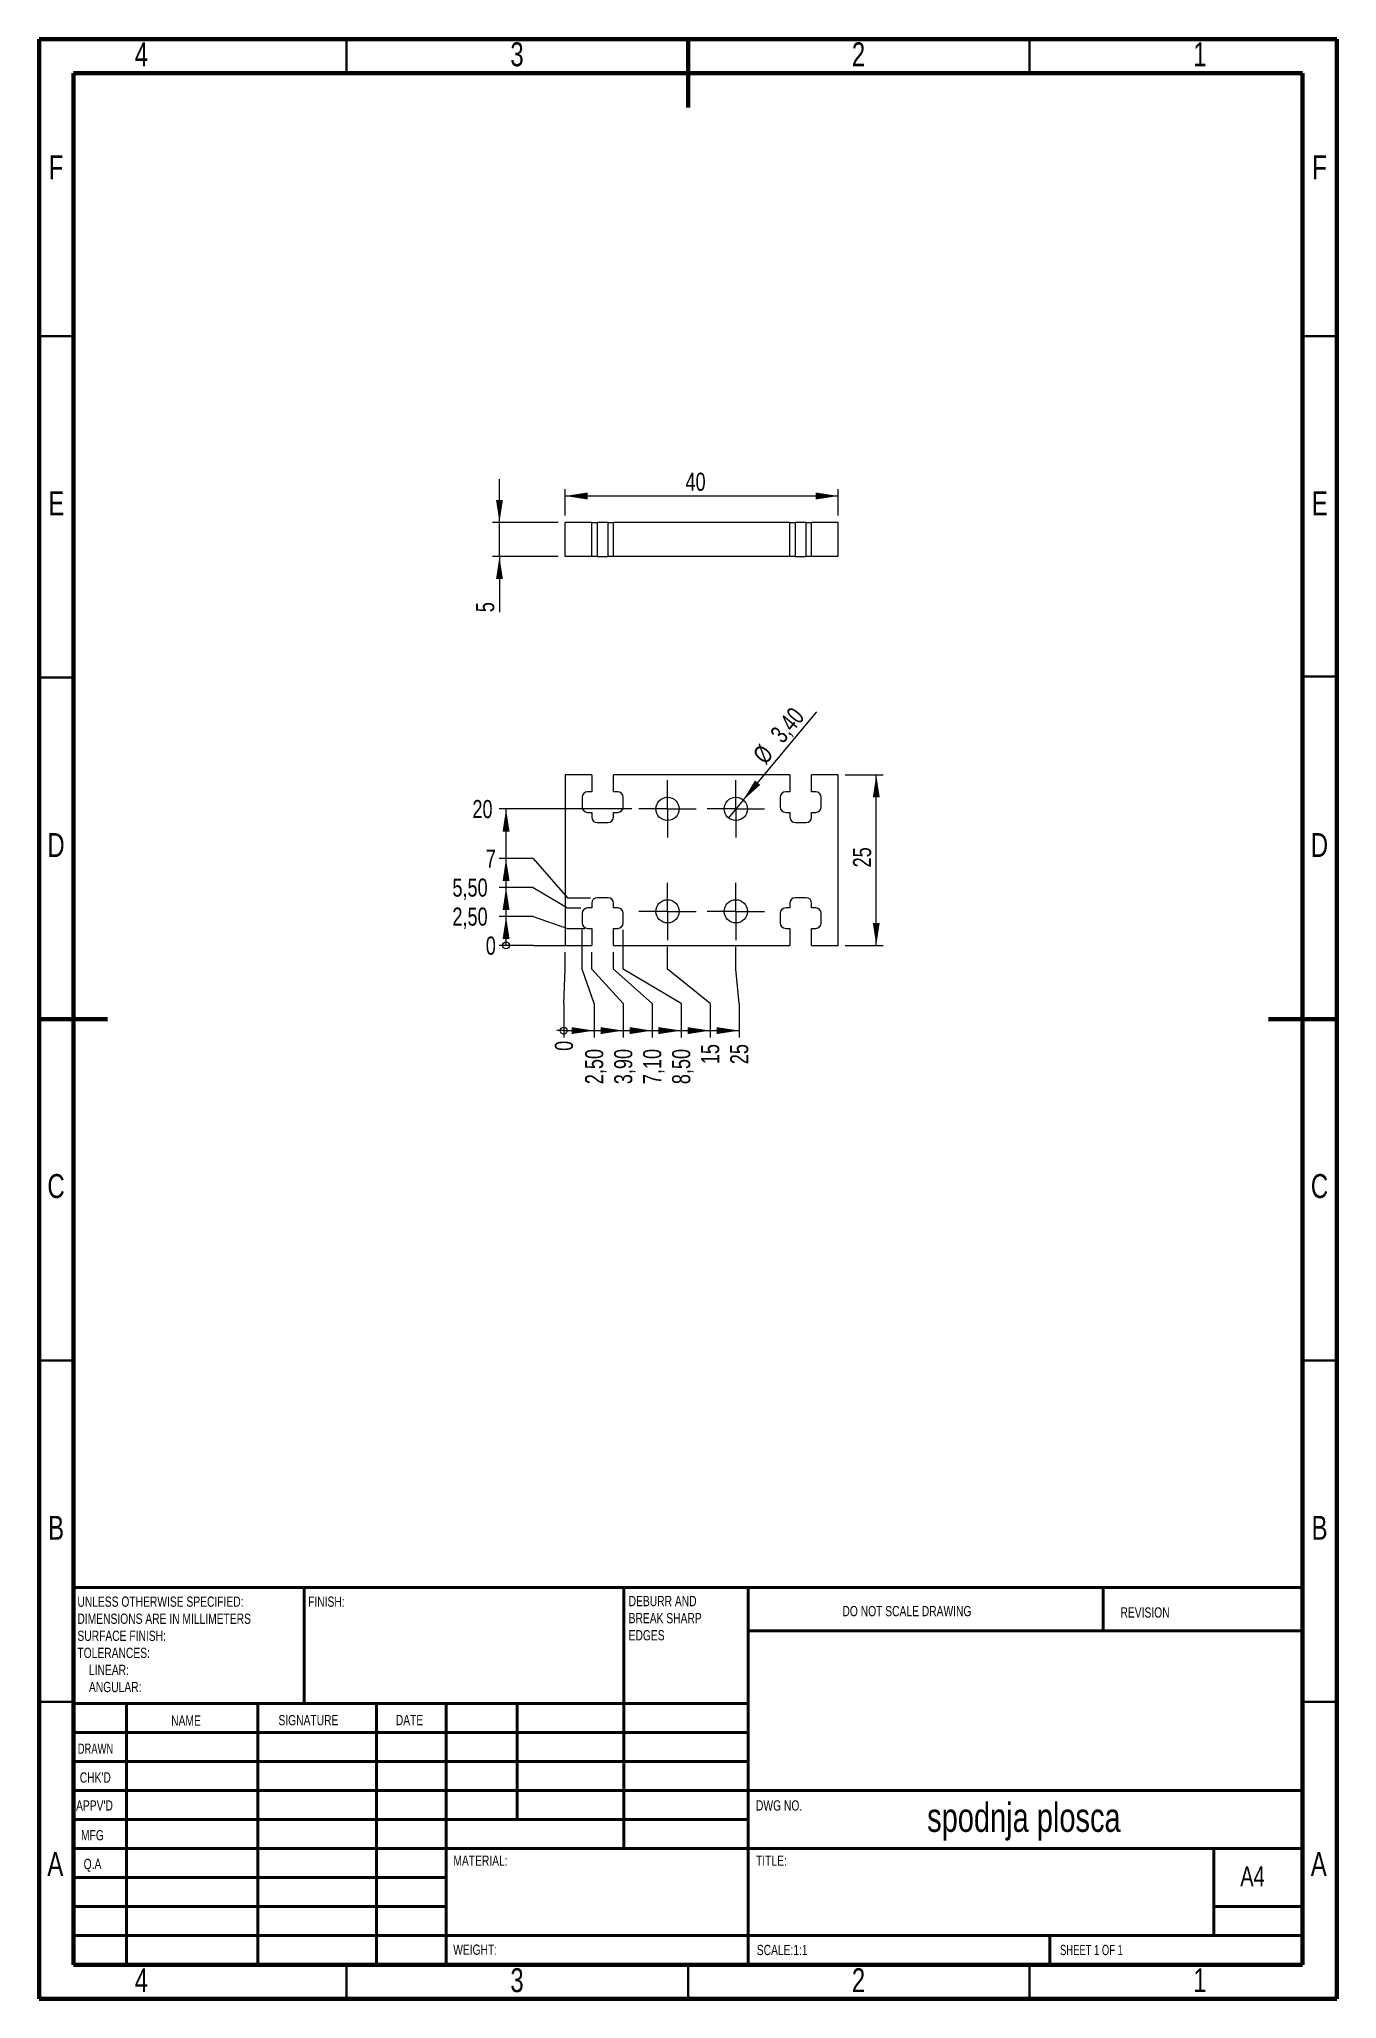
# Model space of a CAD drawing. Header units: millimetres. Extents: x 15 to 205, y 5 to 292.
import ezdxf

# ---------------------------------------------------------------- set-up
doc = ezdxf.new("R2010")
doc.units = ezdxf.units.MM
doc.styles.add('SLDTEXTSTYLE0', font='TXT', dxfattribs={"width": 0.75})
doc.styles.add('SLDTEXTSTYLE1', font='TXT', dxfattribs={"width": 0.686449})
doc.styles.add('SLDTEXTSTYLE2', font='TXT', dxfattribs={"width": 0.6875})
doc.dimstyles.new('SLDDIMSTYLE0', dxfattribs={"dimtxt": 2.645833, "dimasz": 0.338667, "dimexe": 0, "dimexo": 0.0625, "dimgap": 0.661458, "dimtad": 0, "dimtih": 1, "dimtoh": 1, "dimdec": 0, "dimrnd": 1e-09, "dimdsep": 46, "dimtxsty": 'SLDTEXTSTYLE0', "dimblk1": 'ORIGIN', "dimblk2": 'ORIGIN', "dimsah": 1, "dimcen": 0.09, "dimadec": 0, "dimazin": 2, "dimtfac": 1, "dimtdec": 0, "dimtofl": 0, "dimtmove": 0, "dimatfit": 3, "dimldrblk": 'ORIGIN', "dimfxl": 1, "dimfrac": 2, "dimtolj": 1, "dimtzin": 12, "dimarcsym": 0})
doc.dimstyles.new('SLDDIMSTYLE1', dxfattribs={"dimtxt": 2.645833, "dimasz": 3.302, "dimexe": 0, "dimexo": 0.0625, "dimgap": 0.661458, "dimtad": 0, "dimtih": 1, "dimtoh": 1, "dimrnd": 1e-09, "dimzin": 12, "dimdsep": 46, "dimtxsty": 'SLDTEXTSTYLE0', "dimsah": 1, "dimcen": 0.09, "dimadec": 0, "dimazin": 3, "dimtfac": 1, "dimtofl": 0, "dimtmove": 0, "dimatfit": 3, "dimfxl": 1, "dimfrac": 2, "dimtolj": 1, "dimtzin": 12, "dimarcsym": 0})
doc.dimstyles.new('SLDDIMSTYLE2', dxfattribs={"dimtxt": 2.645833, "dimasz": 3.302, "dimexe": 0, "dimexo": 0.0625, "dimgap": 0.661458, "dimtad": 1, "dimrnd": 1e-09, "dimzin": 12, "dimdsep": 46, "dimtxsty": 'SLDTEXTSTYLE0', "dimsah": 1, "dimcen": 0.09, "dimadec": 0, "dimazin": 3, "dimtfac": 1, "dimtofl": 0, "dimtmove": 0, "dimatfit": 3, "dimfxl": 1, "dimfrac": 2, "dimtolj": 1, "dimtzin": 12, "dimarcsym": 0})
doc.dimstyles.new('SLDDIMSTYLE3', dxfattribs={"dimtxt": 2.645833, "dimasz": 3.302, "dimexe": 0, "dimexo": 0.0625, "dimgap": 0.661458, "dimtad": 1, "dimrnd": 1e-09, "dimzin": 12, "dimdsep": 46, "dimtxsty": 'SLDTEXTSTYLE0', "dimblk1": 'NONE', "dimsah": 1, "dimcen": 0, "dimadec": 0, "dimazin": 3, "dimtfac": 1, "dimtmove": 0, "dimatfit": 3, "dimldrblk": 'NONE', "dimfxl": 1, "dimfrac": 2, "dimtolj": 1, "dimtzin": 12, "dimarcsym": 0})
doc.dimstyles.new('SLDDIMSTYLE4', dxfattribs={"dimtxt": 2.645833, "dimasz": 3.302, "dimexe": 0, "dimexo": 0.0625, "dimgap": 0.661458, "dimtad": 1, "dimrnd": 1e-09, "dimzin": 12, "dimdsep": 46, "dimtxsty": 'SLDTEXTSTYLE0', "dimsah": 1, "dimcen": 0.09, "dimadec": 0, "dimazin": 3, "dimtfac": 1, "dimtmove": 0, "dimatfit": 0, "dimfxl": 1, "dimfrac": 2, "dimtolj": 1, "dimtzin": 12, "dimarcsym": 0})

# ---------------------------------------------------------------- blocks, each defined once
blk = doc.blocks.new('SW_NOTE_0')
at = {"color": 0, "linetype": 'Continuous', "lineweight": 0, "char_height": 1.5, "attachment_point": 1, "style": 'SLDTEXTSTYLE0'}
for s, insert in [('UNLESS OTHERWISE SPECIFIED:', (0, 1.93)), ('DIMENSIONS ARE IN MILLIMETERS', (0, -0.57)), ('TOLERANCES:', (0, -5.57)), ('SURFACE FINISH:', (0, -3.07)), ('LINEAR:', (1.69, -8.07)), ('ANGULAR:', (1.69, -10.57))]:
    blk.add_mtext(s, dxfattribs=dict(at, insert=insert))
blk = doc.blocks.new('SW_NOTE_1')
at = {"color": 0, "linetype": 'Continuous', "lineweight": 0, "char_height": 1.5, "attachment_point": 1, "style": 'SLDTEXTSTYLE0'}
for s, insert in [('DEBURR AND', (0, 1.93)), ('BREAK SHARP', (0, -0.57)), ('EDGES', (0, -3.07))]:
    blk.add_mtext(s, dxfattribs=dict(at, insert=insert))
blk = doc.blocks.new('_ORIGIN')
at = {"color": 0, "linetype": 'ByBlock', "lineweight": -2}
blk.add_line((0, 0), (-1, 0), dxfattribs=at)
blk.add_circle((0, 0), 0.5, dxfattribs=at)
blk = doc.blocks.new('_D')
at = {"color": 7, "linetype": 'Continuous', "lineweight": 0}
for p, q in [((92, 155.79), (92, 158.27)), ((91.81, 150.79), (92, 155.79)), ((91.81, 150.79), (91.81, 145.79))]:
    blk.add_line(p, q, dxfattribs=at)
at = {"color": 7, "linetype": 'Continuous', "lineweight": 0, "xscale": 1.016, "yscale": 1.016}
blk.add_blockref('_ORIGIN', (91.81, 146.8, 0.1), dxfattribs=at)
at = {"color": 7, "linetype": 'Continuous', "lineweight": 0, "insert": (90.5, 143.83), "char_height": 2.65, "attachment_point": 1, "rotation": 90, "style": 'SLDTEXTSTYLE0'}
blk.add_mtext('0', dxfattribs=at)
blk = doc.blocks.new('_D_1')
at = {"color": 7, "linetype": 'Continuous', "lineweight": 0}
for p, q in [((94.5, 155.79), (94.5, 161.57)), ((96.25, 150.79), (94.5, 155.79)), ((96.25, 150.79), (96.25, 145.79)), ((91.81, 146.8), (96.25, 146.8))]:
    blk.add_line(p, q, dxfattribs=at)
blk.add_solid([(96.25, 146.8), (92.95, 147.31), (92.95, 146.29)], dxfattribs=at)
at = {"color": 7, "linetype": 'Continuous', "lineweight": 0, "insert": (94.94, 138.95), "char_height": 2.646, "attachment_point": 1, "rotation": 90, "style": 'SLDTEXTSTYLE0'}
blk.add_mtext('2,50', dxfattribs=at)
blk = doc.blocks.new('_D_2')
at = {"color": 7, "linetype": 'Continuous', "lineweight": 0}
for p, q in [((95.9, 155.79), (95.9, 158.27)), ((100.49, 150.79), (95.9, 155.79)), ((100.49, 150.79), (100.49, 145.79)), ((96.25, 146.8), (100.49, 146.8))]:
    blk.add_line(p, q, dxfattribs=at)
blk.add_solid([(100.49, 146.8), (97.19, 147.31), (97.19, 146.29)], dxfattribs=at)
at = {"color": 7, "linetype": 'Continuous', "lineweight": 0, "insert": (99.19, 138.95), "char_height": 2.646, "attachment_point": 1, "rotation": 90, "style": 'SLDTEXTSTYLE0'}
blk.add_mtext('3,90', dxfattribs=at)
blk = doc.blocks.new('_D_3')
at = {"color": 7, "linetype": 'Continuous', "lineweight": 0}
for p, q in [((99.1, 155.79), (99.1, 158.27)), ((104.74, 150.79), (99.1, 155.79)), ((104.74, 150.79), (104.74, 145.79)), ((100.49, 146.8), (104.74, 146.8))]:
    blk.add_line(p, q, dxfattribs=at)
blk.add_solid([(104.74, 146.8), (101.44, 147.31), (101.44, 146.29)], dxfattribs=at)
at = {"color": 7, "linetype": 'Continuous', "lineweight": 0, "insert": (103.43, 138.95), "char_height": 2.646, "attachment_point": 1, "rotation": 90, "style": 'SLDTEXTSTYLE0'}
blk.add_mtext('7,10', dxfattribs=at)
blk = doc.blocks.new('_D_4')
at = {"color": 7, "linetype": 'Continuous', "lineweight": 0}
for p, q in [((100.5, 155.79), (100.5, 161.57)), ((108.99, 150.79), (100.5, 155.79)), ((108.99, 150.79), (108.99, 145.79)), ((104.74, 146.8), (108.99, 146.8))]:
    blk.add_line(p, q, dxfattribs=at)
blk.add_solid([(108.99, 146.8), (105.68, 147.31), (105.68, 146.29)], dxfattribs=at)
at = {"color": 7, "linetype": 'Continuous', "lineweight": 0, "insert": (107.68, 138.95), "char_height": 2.646, "attachment_point": 1, "rotation": 90, "style": 'SLDTEXTSTYLE0'}
blk.add_mtext('8,50', dxfattribs=at)
blk = doc.blocks.new('_D_5')
at = {"color": 7, "linetype": 'Continuous', "lineweight": 0}
for p, q in [((107, 155.79), (107, 159.07)), ((113.23, 150.79), (107, 155.79)), ((113.23, 150.79), (113.23, 145.79)), ((108.99, 146.8), (113.23, 146.8))]:
    blk.add_line(p, q, dxfattribs=at)
blk.add_solid([(113.23, 146.8), (109.93, 147.31), (109.93, 146.29)], dxfattribs=at)
at = {"color": 7, "linetype": 'Continuous', "lineweight": 0, "insert": (111.92, 141.88), "char_height": 2.646, "attachment_point": 1, "rotation": 90, "style": 'SLDTEXTSTYLE0'}
blk.add_mtext('15', dxfattribs=at)
blk = doc.blocks.new('_D_6')
at = {"color": 7, "linetype": 'Continuous', "lineweight": 0}
for p, q in [((117, 155.79), (117, 159.07)), ((117.48, 150.79), (117, 155.79)), ((117.48, 150.79), (117.48, 145.79)), ((113.23, 146.8), (117.48, 146.8))]:
    blk.add_line(p, q, dxfattribs=at)
blk.add_solid([(117.48, 146.8), (114.18, 147.31), (114.18, 146.29)], dxfattribs=at)
at = {"color": 7, "linetype": 'Continuous', "lineweight": 0, "insert": (116.17, 141.88), "char_height": 2.646, "attachment_point": 1, "rotation": 90, "style": 'SLDTEXTSTYLE0'}
blk.add_mtext('25', dxfattribs=at)
blk = doc.blocks.new('_D_7')
at = {"color": 7, "linetype": 'Continuous', "lineweight": 0}
for q in [(82.34, 159.27), (92, 159.27)]:
    blk.add_line((87.34, 159.27), q, dxfattribs=at)
at = {"color": 7, "linetype": 'Continuous', "lineweight": 0, "xscale": 1.016, "yscale": 1.016}
blk.add_blockref('_ORIGIN', (83.36, 159.27, 0.1), dxfattribs=at)
at = {"color": 7, "linetype": 'Continuous', "lineweight": 0, "insert": (80.39, 160.57), "char_height": 2.65, "attachment_point": 1, "style": 'SLDTEXTSTYLE0'}
blk.add_mtext('0', dxfattribs=at)
blk = doc.blocks.new('_D_8')
at = {"color": 7, "linetype": 'Continuous', "lineweight": 0}
for p, q in [((87.34, 163.51), (82.34, 163.51)), ((83.36, 159.27), (83.36, 163.51)), ((87.34, 163.51), (92.34, 161.77)), ((92.34, 161.77), (94.9, 161.77))]:
    blk.add_line(p, q, dxfattribs=at)
blk.add_solid([(83.36, 163.51), (82.85, 160.21), (83.87, 160.21)], dxfattribs=at)
at = {"color": 7, "linetype": 'Continuous', "lineweight": 0, "insert": (75.5, 164.82), "char_height": 2.646, "attachment_point": 1, "style": 'SLDTEXTSTYLE0'}
blk.add_mtext('2,50', dxfattribs=at)
blk = doc.blocks.new('_D_9')
at = {"color": 7, "linetype": 'Continuous', "lineweight": 0}
for p, q in [((87.34, 167.76), (82.34, 167.76)), ((83.36, 163.51), (83.36, 167.76)), ((87.34, 167.76), (92.34, 164.77)), ((92.34, 164.77), (94.3, 164.77))]:
    blk.add_line(p, q, dxfattribs=at)
blk.add_solid([(83.36, 167.76), (82.85, 164.46), (83.87, 164.46)], dxfattribs=at)
at = {"color": 7, "linetype": 'Continuous', "lineweight": 0, "insert": (75.5, 169.07), "char_height": 2.646, "attachment_point": 1, "style": 'SLDTEXTSTYLE0'}
blk.add_mtext('5,50', dxfattribs=at)
blk = doc.blocks.new('_D_10')
at = {"color": 7, "linetype": 'Continuous', "lineweight": 0}
for p, q in [((87.34, 172), (82.34, 172)), ((83.36, 167.76), (83.36, 172)), ((87.34, 172), (92.34, 166.27)), ((92.34, 166.27), (95.7, 166.27))]:
    blk.add_line(p, q, dxfattribs=at)
blk.add_solid([(83.36, 172), (82.85, 168.7), (83.87, 168.7)], dxfattribs=at)
at = {"color": 7, "linetype": 'Continuous', "lineweight": 0, "insert": (80.39, 173.31), "char_height": 2.65, "attachment_point": 1, "style": 'SLDTEXTSTYLE0'}
blk.add_mtext('7', dxfattribs=at)
blk = doc.blocks.new('_D_11')
at = {"color": 7, "linetype": 'Continuous', "lineweight": 0}
for p, q in [((101.8, 179.27), (82.34, 179.27)), ((83.36, 172), (83.36, 179.27))]:
    blk.add_line(p, q, dxfattribs=at)
blk.add_solid([(83.36, 179.27), (82.85, 175.96), (83.87, 175.96)], dxfattribs=at)
at = {"color": 7, "linetype": 'Continuous', "lineweight": 0, "insert": (78.43, 180.57), "char_height": 2.646, "attachment_point": 1, "style": 'SLDTEXTSTYLE0'}
blk.add_mtext('20', dxfattribs=at)
blk = doc.blocks.new('_D_12')
at = {"color": 7, "linetype": 'Continuous', "lineweight": 0}
for p, q in [((133, 184.27), (138.57, 184.27)), ((137.57, 159.27), (137.57, 184.27)), ((133, 159.27), (138.57, 159.27))]:
    blk.add_line(p, q, dxfattribs=at)
for points in [[(137.57, 184.27), (137.06, 180.96), (138.07, 180.96)], [(137.57, 159.27), (138.07, 162.57), (137.06, 162.57)]]:
    blk.add_solid(points, dxfattribs=at)
at = {"color": 7, "linetype": 'Continuous', "lineweight": 0, "insert": (134.16, 170.7), "char_height": 2.646, "attachment_point": 1, "rotation": 90, "style": 'SLDTEXTSTYLE0'}
blk.add_mtext('25', dxfattribs=at)
blk = doc.blocks.new('_D_13')
at = {"color": 7, "linetype": 'Continuous', "lineweight": 0}
for q in [(128.84, 193.5), (115.92, 177.96)]:
    blk.add_line((118.09, 180.57), q, dxfattribs=at)
blk.add_solid([(118.09, 180.57), (120.59, 182.79), (119.81, 183.44)], dxfattribs=at)
at = {"color": 7, "linetype": 'Continuous', "lineweight": 0, "char_height": 2.646, "attachment_point": 1, "rotation": 50.2695, "style": 'SLDTEXTSTYLE0'}
for s, insert in [('3,40', (121.86, 190.41)), ('%%c', (119.31, 187.33))]:
    blk.add_mtext(s, dxfattribs=dict(at, insert=insert))
blk = doc.blocks.new('_NONE')
blk = doc.blocks.new('SW_CENTERMARKSYMBOL_0')
at = {"color": 0, "linetype": 'Continuous', "lineweight": 0}
for p, q in [((0, 2.5), (0, 4.2)), ((-2.5, 0), (-4.2, 0)), ((0, 0), (-2.5, 0)), ((0, 0), (0, 2.5)), ((0, 0), (0, -2.5)), ((0, 0), (2.5, 0)), ((2.5, 0), (4.2, 0)), ((0, -2.5), (0, -4.2))]:
    blk.add_line(p, q, dxfattribs=at)
blk = doc.blocks.new('SW_CENTERMARKSYMBOL_1')
at = {"color": 0, "linetype": 'Continuous', "lineweight": 0}
for p, q in [((0, 2.5), (0, 4.2)), ((-2.5, 0), (-4.2, 0)), ((0, 0), (-2.5, 0)), ((0, 0), (0, 2.5)), ((0, 0), (0, -2.5)), ((0, 0), (2.5, 0)), ((2.5, 0), (4.2, 0)), ((0, -2.5), (0, -4.2))]:
    blk.add_line(p, q, dxfattribs=at)
blk = doc.blocks.new('SW_CENTERMARKSYMBOL_2')
at = {"color": 0, "linetype": 'Continuous', "lineweight": 0}
for p, q in [((0, 2.5), (0, 4.2)), ((-2.5, 0), (-4.2, 0)), ((0, 0), (-2.5, 0)), ((0, 0), (0, 2.5)), ((0, 0), (0, -2.5)), ((0, 0), (2.5, 0)), ((2.5, 0), (4.2, 0)), ((0, -2.5), (0, -4.2))]:
    blk.add_line(p, q, dxfattribs=at)
blk = doc.blocks.new('SW_CENTERMARKSYMBOL_3')
at = {"color": 0, "linetype": 'Continuous', "lineweight": 0}
for p, q in [((0, 2.5), (0, 4.2)), ((-2.5, 0), (-4.2, 0)), ((0, 0), (-2.5, 0)), ((0, 0), (0, 2.5)), ((0, 0), (0, -2.5)), ((0, 0), (2.5, 0)), ((2.5, 0), (4.2, 0)), ((0, -2.5), (0, -4.2))]:
    blk.add_line(p, q, dxfattribs=at)
blk = doc.blocks.new('_D_14')
at = {"color": 7, "linetype": 'Continuous', "lineweight": 0}
for p, q in [((92, 222.23), (92, 226.1)), ((92, 225.1), (132, 225.1)), ((132, 222.23), (132, 226.1))]:
    blk.add_line(p, q, dxfattribs=at)
for points in [[(92, 225.1), (95.3, 224.59), (95.3, 225.61)], [(132, 225.1), (128.7, 225.61), (128.7, 224.59)]]:
    blk.add_solid(points, dxfattribs=at)
at = {"color": 7, "linetype": 'Continuous', "lineweight": 0, "insert": (109.63, 228.51), "char_height": 2.646, "attachment_point": 1, "style": 'SLDTEXTSTYLE0'}
blk.add_mtext('40', dxfattribs=at)
blk = doc.blocks.new('_D_15')
at = {"color": 7, "linetype": 'Continuous', "lineweight": 0}
for p, q in [((82.39, 221.23), (82.39, 227.58)), ((91, 221.23), (81.39, 221.23)), ((82.39, 216.23), (82.39, 221.23)), ((91, 216.23), (81.39, 216.23)), ((82.39, 216.23), (82.39, 208.08))]:
    blk.add_line(p, q, dxfattribs=at)
for points in [[(82.39, 221.23), (82.9, 224.53), (81.89, 224.53)], [(82.39, 216.23), (81.89, 212.93), (82.9, 212.93)]]:
    blk.add_solid(points, dxfattribs=at)
at = {"color": 7, "linetype": 'Continuous', "lineweight": 0, "insert": (78.98, 208.08), "char_height": 2.65, "attachment_point": 1, "rotation": 90, "style": 'SLDTEXTSTYLE0'}
blk.add_mtext('5', dxfattribs=at)

msp = doc.modelspace()

# ---------------------------------------------------------------- linework, layer by layer
at = {"color": 7, "linetype": 'Continuous', "lineweight": 60}
for p, q in [((205, 292), (15, 292)), ((15, 292), (15, 5)), ((110, 282), (110, 292)), ((205, 5), (205, 292)), ((20, 287), (200, 287)), ((20, 10), (20, 287)), ((200, 287), (200, 10)), ((15, 148.5), (25, 148.5)), ((195, 148.5), (205, 148.5)), ((20, 10), (200, 10)), ((15, 5), (205, 5))]:
    msp.add_line(p, q, dxfattribs=at)
at = {"color": 7, "linetype": 'Continuous', "lineweight": 30}
for p, q in [((60, 287), (60, 292)), ((160, 287), (160, 292)), ((20, 248.5), (15, 248.5)), ((200, 248.5), (205, 248.5)), ((20, 198.5), (15, 198.5)), ((200, 198.651), (205, 198.651)), ((20, 98.5), (15, 98.5)), ((200, 98.5), (205, 98.5)), ((20, 48.5), (15, 48.5)), ((200, 48.5), (205, 48.5)), ((60, 10), (60, 5)), ((110, 10), (110, 5)), ((160, 10), (160, 5))]:
    msp.add_line(p, q, dxfattribs=at)
at = {"color": 7, "linetype": 'Continuous', "lineweight": 15}
for p, q in [((92.002, 216.232), (92.002, 221.232)), ((95.902, 221.232), (92.002, 221.232)), ((95.902, 216.232), (95.902, 221.232)), ((95.902, 221.232), (96.702, 221.232)), ((96.702, 221.232), (96.702, 216.232)), ((98.302, 221.232), (96.702, 221.232)), ((98.302, 216.232), (98.302, 221.232)), ((98.302, 221.232), (99.102, 221.232)), ((99.102, 216.232), (99.102, 221.232)), ((124.902, 221.232), (99.102, 221.232)), ((124.902, 216.232), (124.902, 221.232)), ((124.902, 221.232), (125.702, 221.232)), ((125.702, 221.232), (125.702, 216.232)), ((127.302, 221.232), (125.702, 221.232)), ((127.302, 216.232), (127.302, 221.232)), ((127.302, 221.232), (128.102, 221.232)), ((128.102, 216.232), (128.102, 221.232)), ((132.002, 221.232), (128.102, 221.232)), ((132.002, 216.232), (132.002, 221.232)), ((95.902, 216.232), (92.002, 216.232)), ((96.702, 216.232), (95.902, 216.232)), ((96.702, 216.232), (98.302, 216.232)), ((99.102, 216.232), (98.302, 216.232)), ((124.902, 216.232), (99.102, 216.232)), ((125.702, 216.232), (124.902, 216.232)), ((125.702, 216.232), (127.302, 216.232)), ((128.102, 216.232), (127.302, 216.232)), ((132.002, 216.232), (128.102, 216.232)), ((95.902, 184.265), (92.002, 184.265)), ((92.002, 184.265), (92.002, 159.265)), ((95.902, 184.265), (95.902, 181.765)), ((99.102, 181.765), (99.102, 184.265)), ((124.902, 184.265), (99.102, 184.265)), ((124.902, 184.265), (124.902, 181.765)), ((128.102, 181.765), (128.102, 184.265)), ((132.002, 184.265), (128.102, 184.265)), ((132.002, 159.265), (132.002, 184.265)), ((94.502, 180.965), (94.502, 179.565)), ((95.902, 181.765), (95.302, 181.765)), ((99.702, 181.765), (99.102, 181.765)), ((100.502, 179.565), (100.502, 180.965)), ((123.502, 180.965), (123.502, 179.565)), ((124.902, 181.765), (124.302, 181.765)), ((128.702, 181.765), (128.102, 181.765)), ((129.502, 179.565), (129.502, 180.965)), ((95.302, 178.765), (95.902, 178.765)), ((95.902, 178.765), (95.902, 178.065)), ((99.102, 178.065), (99.102, 178.765)), ((99.102, 178.765), (99.702, 178.765)), ((124.302, 178.765), (124.902, 178.765)), ((124.902, 178.765), (124.902, 178.065)), ((128.102, 178.065), (128.102, 178.765)), ((128.102, 178.765), (128.702, 178.765)), ((96.702, 177.265), (98.302, 177.265)), ((125.702, 177.265), (127.302, 177.265)), ((94.502, 163.965), (94.502, 162.565)), ((95.902, 164.765), (95.302, 164.765)), ((95.902, 165.465), (95.902, 164.765)), ((98.302, 166.265), (96.702, 166.265)), ((99.102, 164.765), (99.102, 165.465)), ((99.702, 164.765), (99.102, 164.765)), ((100.502, 162.565), (100.502, 163.965)), ((123.502, 163.965), (123.502, 162.565)), ((124.902, 164.765), (124.302, 164.765)), ((124.902, 165.465), (124.902, 164.765)), ((127.302, 166.265), (125.702, 166.265)), ((128.102, 164.765), (128.102, 165.465)), ((128.702, 164.765), (128.102, 164.765)), ((129.502, 162.565), (129.502, 163.965)), ((95.302, 161.765), (95.902, 161.765)), ((95.902, 161.765), (95.902, 159.265)), ((99.102, 159.265), (99.102, 161.765)), ((99.102, 161.765), (99.702, 161.765)), ((124.302, 161.765), (124.902, 161.765)), ((124.902, 161.765), (124.902, 159.265)), ((128.102, 159.265), (128.102, 161.765)), ((128.102, 161.765), (128.702, 161.765)), ((92.002, 159.265), (95.902, 159.265)), ((99.102, 159.265), (124.902, 159.265)), ((128.102, 159.265), (132.002, 159.265))]:
    msp.add_line(p, q, dxfattribs=at)
at = {"color": 7, "linetype": 'Continuous', "lineweight": 40}
for p, q in [((20, 65.25), (200, 65.25)), ((20, 65.25), (20, 10)), ((53.8, 48.25), (53.8, 65.25)), ((100.6, 65.25), (100.6, 27)), ((118.8, 65.25), (118.8, 10)), ((170.8, 58.875), (170.8, 65.25)), ((200, 58.875), (118.8, 58.875)), ((118.8, 48.25), (20, 48.25)), ((27.8, 48.25), (27.8, 10)), ((46.991, 48.25), (46.991, 10)), ((64.399, 48.25), (64.399, 10)), ((74.6, 10), (74.6, 48.25)), ((85, 31.25), (85, 48.25)), ((118.8, 44), (20, 44)), ((118.8, 39.75), (20, 39.75)), ((200, 35.5), (20, 35.5)), ((118.8, 31.25), (20, 31.25)), ((74.6, 27), (20, 27)), ((74.6, 27), (200, 27)), ((187, 14.25), (187, 27)), ((74.6, 22.75), (20, 22.75)), ((74.6, 18.5), (20, 18.5)), ((200, 18.5), (187, 18.5)), ((20, 14.25), (200, 14.25)), ((163, 10), (163, 14.25))]:
    msp.add_line(p, q, dxfattribs=at)
at = {"color": 7, "linetype": 'Continuous', "lineweight": 15}
for centre in [(107.002, 179.265), (117.002, 179.265), (107.002, 164.265), (117.002, 164.265)]:
    msp.add_circle(centre, 1.7, dxfattribs=at)
for centre, start, end in [((95.302, 180.965), 90, 180), ((99.702, 180.965), 0, 90), ((124.302, 180.965), 90, 180), ((128.702, 180.965), 0, 90), ((95.302, 179.565), 180, 270), ((96.702, 178.065), 180, 270), ((98.302, 178.065), 270, 0), ((99.702, 179.565), 270, 0), ((124.302, 179.565), 180, 270), ((125.702, 178.065), 180, 270), ((127.302, 178.065), 270, 0), ((128.702, 179.565), 270, 0), ((95.302, 163.965), 90, 180), ((96.702, 165.465), 90, 180), ((98.302, 165.465), 0, 90), ((99.702, 163.965), 0, 90), ((124.302, 163.965), 90, 180), ((125.702, 165.465), 90, 180), ((127.302, 165.465), 0, 90), ((128.702, 163.965), 0, 90), ((95.302, 162.565), 180, 270), ((99.702, 162.565), 270, 0), ((124.302, 162.565), 180, 270), ((128.702, 162.565), 270, 0)]:
    msp.add_arc(centre, 0.8, start, end, dxfattribs=at)

# ---------------------------------------------------------------- block references
at = {"color": 7, "linetype": 'Continuous', "lineweight": 0}
for name, p in [('SW_CENTERMARKSYMBOL_0', (107.002, 179.265)), ('SW_CENTERMARKSYMBOL_1', (117.002, 179.265)), ('SW_CENTERMARKSYMBOL_2', (107.002, 164.265)), ('SW_CENTERMARKSYMBOL_3', (117.002, 164.265)), ('SW_NOTE_0', (20.594, 61.987)), ('SW_NOTE_1', (101.309, 62.069))]:
    msp.add_blockref(name, p, dxfattribs=at)

# ---------------------------------------------------------------- texts
for s, insert, char_height, attachment_point, style in [('4', (29.965, 291.538), 3.5, 2, 'SLDTEXTSTYLE0'), ('3', (84.965, 291.538), 3.5, 2, 'SLDTEXTSTYLE0'), ('2', (134.965, 291.538), 3.5, 2, 'SLDTEXTSTYLE0'), ('1', (184.965, 291.538), 3.5, 2, 'SLDTEXTSTYLE0'), ('F', (17.464, 274.979), 3.5, 2, 'SLDTEXTSTYLE0'), ('F', (202.464, 274.979), 3.5, 2, 'SLDTEXTSTYLE0'), ('E', (17.506, 225.788), 3.5, 2, 'SLDTEXTSTYLE0'), ('E', (202.506, 225.788), 3.5, 2, 'SLDTEXTSTYLE0'), ('D', (17.46, 175.729), 3.5, 2, 'SLDTEXTSTYLE0'), ('D', (202.46, 175.729), 3.5, 2, 'SLDTEXTSTYLE0'), ('C', (17.464, 125.788), 3.5, 2, 'SLDTEXTSTYLE0'), ('C', (202.464, 125.788), 3.5, 2, 'SLDTEXTSTYLE0'), ('B', (17.473, 75.729), 3.5, 2, 'SLDTEXTSTYLE0'), ('B', (202.473, 75.729), 3.5, 2, 'SLDTEXTSTYLE0'), ('FINISH:', (54.371, 63.919), 1.5, 1, 'SLDTEXTSTYLE0'), ('DO NOT SCALE DRAWING', (132.615, 62.533), 1.5, 1, 'SLDTEXTSTYLE0'), ('REVISION', (173.328, 62.335), 1.5, 1, 'SLDTEXTSTYLE0'), ('NAME', (34.322, 46.501), 1.5, 1, 'SLDTEXTSTYLE0'), ('SIGNATURE', (50.034, 46.562), 1.5, 1, 'SLDTEXTSTYLE0'), ('DATE', (67.215, 46.576), 1.5, 1, 'SLDTEXTSTYLE0'), ('DRAWN', (20.643, 42.385), 1.5, 1, 'SLDTEXTSTYLE1'), ("CHK'D", (20.939, 38.162), 1.5, 1, 'SLDTEXTSTYLE0'), ("APPV'D", (20.402, 34.066), 1.5, 1, 'SLDTEXTSTYLE0'), ('DWG NO.', (119.953, 34.066), 1.5, 1, 'SLDTEXTSTYLE0'), ('spodnja plosca', (159.185, 33.686), 4.23333, 2, 'SLDTEXTSTYLE0'), ('MFG', (21.124, 29.716), 1.5, 1, 'SLDTEXTSTYLE0'), ('A', (17.36, 26.479), 3.5, 2, 'SLDTEXTSTYLE0'), ('MATERIAL:', (75.646, 25.986), 1.5, 1, 'SLDTEXTSTYLE0'), ('TITLE:', (119.953, 25.986), 1.5, 1, 'SLDTEXTSTYLE0'), ('A', (202.36, 26.479), 3.5, 2, 'SLDTEXTSTYLE0'), ('Q.A', (21.509, 25.505), 1.5, 1, 'SLDTEXTSTYLE0'), ('A4', (190.871, 24.406), 2.9104, 1, 'SLDTEXTSTYLE0'), ('WEIGHT:', (75.618, 12.949), 1.4986, 1, 'SLDTEXTSTYLE0'), ('SCALE:1:1', (120.074, 12.9), 1.5, 1, 'SLDTEXTSTYLE0'), ('SHEET 1 OF 1', (164.478, 12.9), 1.5, 1, 'SLDTEXTSTYLE2'), ('4', (29.965, 9.479), 3.5, 2, 'SLDTEXTSTYLE0'), ('3', (84.965, 9.479), 3.5, 2, 'SLDTEXTSTYLE0'), ('2', (134.965, 9.479), 3.5, 2, 'SLDTEXTSTYLE0'), ('1', (184.965, 9.479), 3.5, 2, 'SLDTEXTSTYLE0')]:
    msp.add_mtext(s, dxfattribs=dict(at, insert=insert, char_height=char_height, attachment_point=attachment_point, style=style))

# ---------------------------------------------------------------- dimensions: what is measured, and where the dimension line sits
for base, p1, p2, dimstyle, picture, middle in [((82.393, 221.232), (92.002, 216.232), (92.002, 221.232), 'SLDDIMSTYLE4', '_D_15', (82.393, 209.053)), ((137.567, 184.265), (132.002, 159.265), (132.002, 184.265), 'SLDDIMSTYLE2', '_D_12', (137.567, 172.657))]:
    dim = msp.add_linear_dim(base=base, p1=p1, p2=p2, angle=90, dimstyle=dimstyle, dxfattribs=at)
    dim.commit()
    dim.dimension.update_dxf_attribs({"geometry": picture, "text_midpoint": middle, "dimtype": 160})
dim = msp.add_linear_dim(base=(132.002, 225.099), p1=(92.002, 221.232), p2=(132.002, 221.232), dimstyle='SLDDIMSTYLE2', dxfattribs=at)
dim.commit()
dim.dimension.update_dxf_attribs({"geometry": '_D_14', "text_midpoint": (111.59, 225.099), "dimtype": 160})
dim = msp.add_diameter_dim_2p(p1=(115.915, 177.958), p2=(118.088, 180.573), dimstyle='SLDDIMSTYLE3', dxfattribs=at)
dim.commit()
dim.dimension.update_dxf_attribs({"geometry": '_D_13', "text_midpoint": (125.483, 189.469), "dimtype": 163})
for feature_location, offset, dtype, origin, dimstyle, picture, middle in [((102.802, 179.265, 0.1), (-20.458, 0), 0, (92.002, 159.265, 0.1), 'SLDDIMSTYLE1', '_D_11', (80.389, 179.265)), ((96.702, 166.265, 0.1), (-14.358, 5.738), 0, (92.002, 159.265, 0.1), 'SLDDIMSTYLE1', '_D_10', (81.366, 172.003)), ((95.302, 164.765, 0.1), (-12.958, 2.992), 0, (92.002, 159.265, 0.1), 'SLDDIMSTYLE1', '_D_9', (78.924, 167.757)), ((95.902, 161.765, 0.1), (-13.558, 1.746), 0, (92.002, 159.265, 0.1), 'SLDDIMSTYLE1', '_D_8', (78.924, 163.511)), ((94.502, 162.565, 0.1), (1.746, -16.78), 1, (92.002, 159.265, 0.1), 'SLDDIMSTYLE1', '_D_1', (96.248, 142.365)), ((100.502, 162.565, 0.1), (8.484, -16.78), 1, (92.002, 159.265, 0.1), 'SLDDIMSTYLE1', '_D_4', (108.986, 142.365)), ((92.001878242, 159.265204115, 0.1), (-9.658084656, 0), 0, (92.001878242, 159.265204115, 0.1), 'SLDDIMSTYLE0', '_D_7', (81.366305118, 159.265204115)), ((92.001878242, 159.265204115, 0.1), (-0.193522685, -13.479879321), 1, (92.001878242, 159.265204115, 0.1), 'SLDDIMSTYLE0', '_D', (91.808355557, 144.807836326)), ((107.002, 160.065, 0.1), (6.23, -14.28), 1, (92.002, 159.265, 0.1), 'SLDDIMSTYLE1', '_D_5', (113.232, 143.83)), ((117.002, 160.065, 0.1), (0.476, -14.28), 1, (92.002, 159.265, 0.1), 'SLDDIMSTYLE1', '_D_6', (117.478, 143.83)), ((95.902, 159.265, 0.1), (4.592, -13.48), 1, (92.002, 159.265, 0.1), 'SLDDIMSTYLE1', '_D_2', (100.494, 142.365)), ((99.102, 159.265, 0.1), (5.638, -13.48), 1, (92.002, 159.265, 0.1), 'SLDDIMSTYLE1', '_D_3', (104.74, 142.365))]:
    dim = msp.add_ordinate_dim(feature_location=feature_location, offset=offset, dtype=dtype, origin=origin, dimstyle=dimstyle, dxfattribs=at)
    dim.commit()
    dim.dimension.update_dxf_attribs({"geometry": picture, "text_midpoint": middle})

doc.saveas('drawing.dxf')
